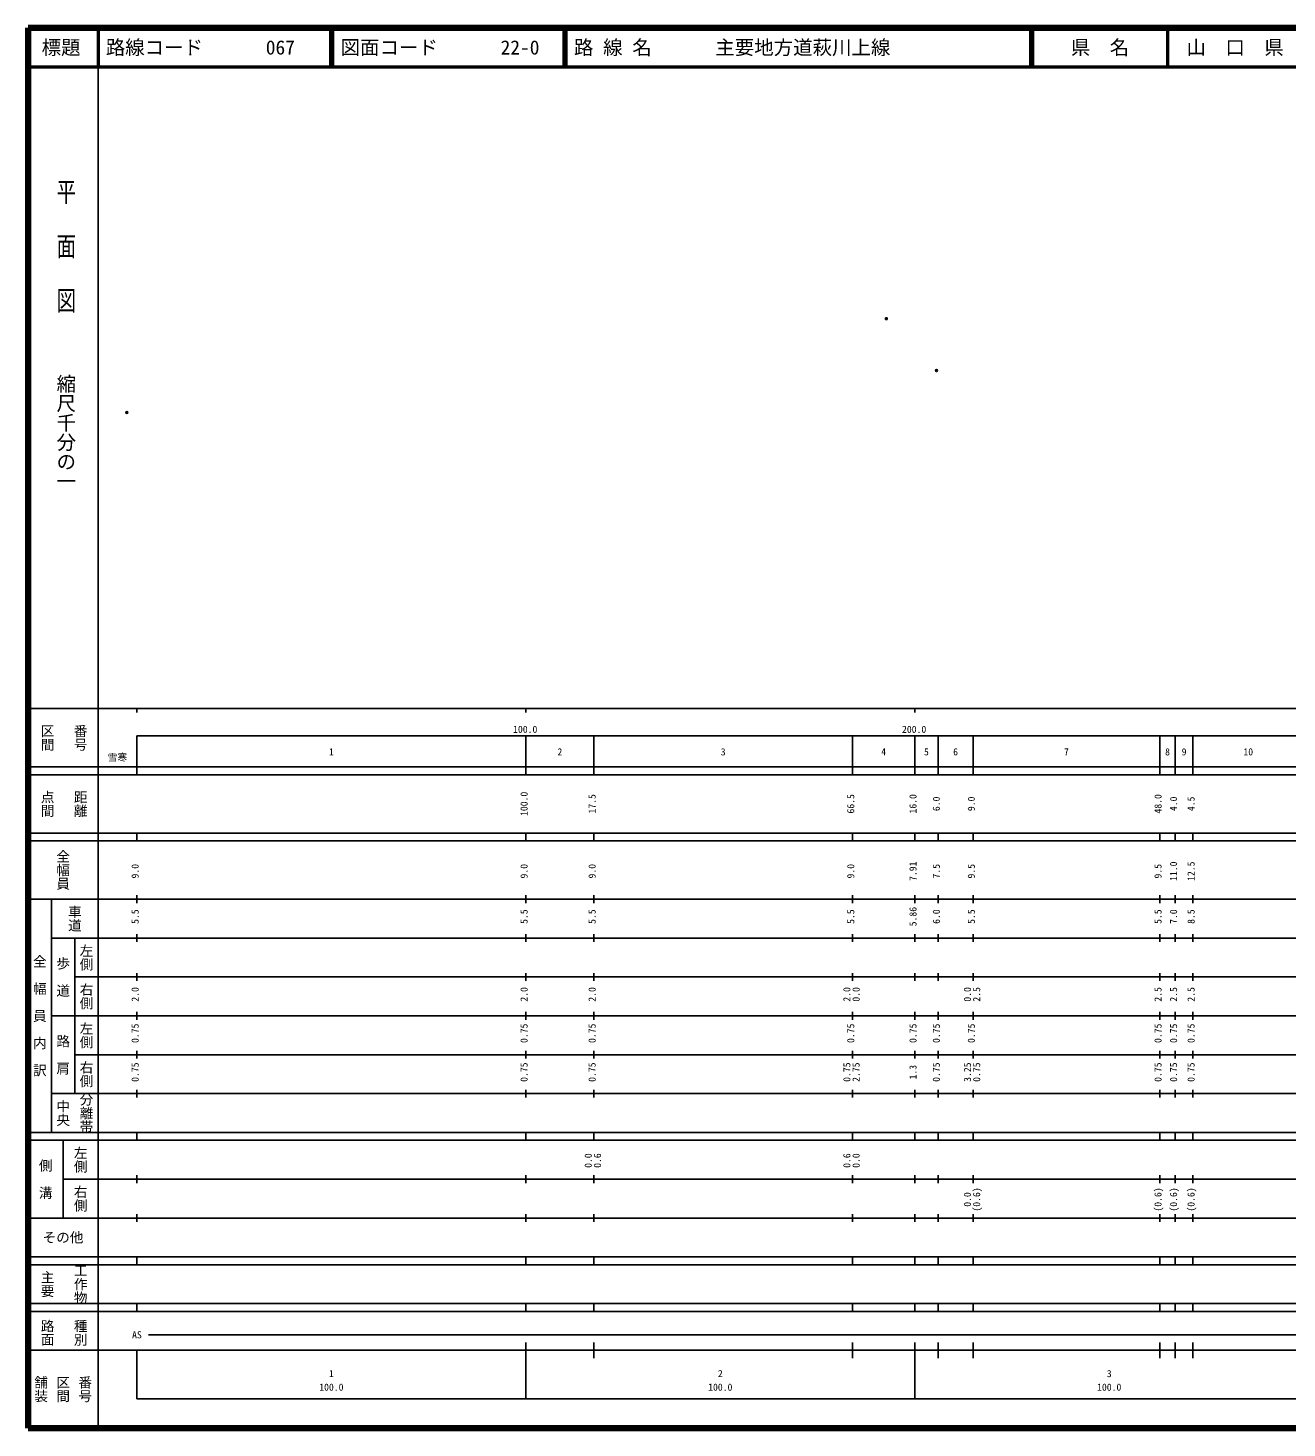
# Model space of a CAD drawing. Units: millimetres on the paper. Extents: x 40 to 680, y 20 to 380.
# Drawn here: x 40 to 363.7, y 20 to 380 of the extents above; entities that cross this region are included whole.
import ezdxf
from ezdxf.enums import TextEntityAlignment as Align

# ---------------------------------------------------------------- set-up
doc = ezdxf.new("R2010")
doc.units = ezdxf.units.MM
doc.header["$PDMODE"] = 32
doc.header["$PDSIZE"] = 0.5
doc.layers.add('M-OTRS', color=6, linetype='Continuous')
doc.layers.add('M-TTL-TXT', color=7, linetype='Continuous')
for name, color, linetype, lineweight in [('M-TTL', 2, 'Continuous', 140), ('M-TTL-BAND', 7, 'Continuous', 25), ('M-TTL-LINE', 7, 'Continuous', 50)]:
    doc.layers.add(name, color=color, linetype=linetype, lineweight=lineweight)
doc.styles.add('@ＭＳ ゴシック', font='')
doc.styles.add('ＭＳ ゴシック', font='')
doc.styles.get('@ＭＳ ゴシック').set_extended_font_data('@MS Gothic')
doc.styles.get('ＭＳ ゴシック').set_extended_font_data('MS Gothic')

msp = doc.modelspace()

# ---------------------------------------------------------------- linework, layer by layer
at = {"layer": 'M-OTRS'}
for p in [(260.698, 305.253), (273.597, 291.921), (65.428, 281.125)]:
    msp.add_point(p, dxfattribs=at)
at = {"layer": 'M-TTL'}
for p, q in [((40, 380), (40, 20)), ((680, 380), (40, 380)), ((40, 20), (680, 20))]:
    msp.add_line(p, q, dxfattribs=at)
at = {"layer": 'M-TTL-BAND'}
for p, q in [((58, 370), (58, 20)), ((40, 205), (579, 205)), ((68, 205), (68, 204)), ((168, 205), (168, 204)), ((268, 205), (268, 204)), ((68, 198), (579, 198)), ((68, 198), (68, 188)), ((168, 188), (168, 198)), ((185.5, 188), (185.5, 198)), ((252, 188), (252, 198)), ((268, 188), (268, 198)), ((274, 188), (274, 198)), ((283, 188), (283, 198)), ((331, 188), (331, 198)), ((335, 188), (335, 198)), ((339.5, 188), (339.5, 198)), ((40, 190), (579, 190)), ((40, 188), (579, 188)), ((40, 173), (579, 173)), ((68, 171), (68, 173)), ((168, 171), (168, 173)), ((185.5, 171), (185.5, 173)), ((252, 171), (252, 173)), ((268, 171), (268, 173)), ((274, 171), (274, 173)), ((283, 171), (283, 173)), ((331, 171), (331, 173)), ((335, 171), (335, 173)), ((339.5, 171), (339.5, 173)), ((40, 171), (579, 171)), ((40, 156), (579, 156)), ((46, 96), (46, 156)), ((68, 155), (68, 157)), ((168, 155), (168, 157)), ((185.5, 155), (185.5, 157)), ((252, 155), (252, 157)), ((268, 155), (268, 157)), ((274, 155), (274, 157)), ((283, 155), (283, 157)), ((331, 155), (331, 157)), ((335, 155), (335, 157)), ((339.5, 155), (339.5, 157)), ((46, 146), (579, 146)), ((52, 146), (52, 106)), ((68, 145), (68, 147)), ((168, 145), (168, 147)), ((185.5, 145), (185.5, 147)), ((252, 145), (252, 147)), ((268, 145), (268, 147)), ((274, 145), (274, 147)), ((283, 145), (283, 147)), ((331, 145), (331, 147)), ((335, 145), (335, 147)), ((339.5, 145), (339.5, 147)), ((68, 135), (68, 137)), ((168, 135), (168, 137)), ((185.5, 135), (185.5, 137)), ((252, 135), (252, 137)), ((268, 135), (268, 137)), ((274, 135), (274, 137)), ((283, 135), (283, 137)), ((331, 135), (331, 137)), ((335, 135), (335, 137)), ((339.5, 135), (339.5, 137)), ((52, 136), (579, 136)), ((46, 126), (579, 126)), ((68, 125), (68, 127)), ((168, 125), (168, 127)), ((185.5, 125), (185.5, 127)), ((252, 125), (252, 127)), ((268, 125), (268, 127)), ((274, 125), (274, 127)), ((283, 125), (283, 127)), ((331, 125), (331, 127)), ((335, 125), (335, 127)), ((339.5, 125), (339.5, 127)), ((52, 116), (579, 116)), ((68, 115), (68, 117)), ((168, 115), (168, 117)), ((185.5, 115), (185.5, 117)), ((252, 115), (252, 117)), ((268, 115), (268, 117)), ((274, 115), (274, 117)), ((283, 115), (283, 117)), ((331, 115), (331, 117)), ((335, 115), (335, 117)), ((339.5, 115), (339.5, 117)), ((46, 106), (579, 106)), ((68, 105), (68, 107)), ((168, 105), (168, 107)), ((185.5, 105), (185.5, 107)), ((252, 105), (252, 107)), ((268, 105), (268, 107)), ((274, 105), (274, 107)), ((283, 105), (283, 107)), ((331, 105), (331, 107)), ((335, 105), (335, 107)), ((339.5, 105), (339.5, 107)), ((40, 96), (579, 96)), ((40, 94), (579, 94)), ((49, 94), (49, 74)), ((68, 94), (68, 96)), ((168, 94), (168, 96)), ((185.5, 94), (185.5, 96)), ((252, 94), (252, 96)), ((268, 94), (268, 96)), ((274, 94), (274, 96)), ((283, 94), (283, 96)), ((331, 94), (331, 96)), ((335, 94), (335, 96)), ((339.5, 94), (339.5, 96)), ((49, 84), (579, 84)), ((68, 83), (68, 85)), ((168, 83), (168, 85)), ((185.5, 83), (185.5, 85)), ((252, 83), (252, 85)), ((268, 83), (268, 85)), ((274, 83), (274, 85)), ((283, 83), (283, 85)), ((331, 83), (331, 85)), ((335, 83), (335, 85)), ((339.5, 83), (339.5, 85)), ((40, 74), (579, 74)), ((68, 73), (68, 75)), ((168, 73), (168, 75)), ((185.5, 73), (185.5, 75)), ((252, 73), (252, 75)), ((268, 73), (268, 75)), ((274, 73), (274, 75)), ((283, 73), (283, 75)), ((331, 73), (331, 75)), ((335, 73), (335, 75)), ((339.5, 73), (339.5, 75)), ((40, 64), (579, 64)), ((40, 62), (579, 62)), ((68, 62), (68, 64)), ((168, 62), (168, 64)), ((185.5, 62), (185.5, 64)), ((252, 62), (252, 64)), ((268, 62), (268, 64)), ((274, 62), (274, 64)), ((283, 62), (283, 64)), ((331, 62), (331, 64)), ((335, 62), (335, 64)), ((339.5, 62), (339.5, 64)), ((40, 52), (579, 52)), ((68, 50), (68, 52)), ((168, 50), (168, 52)), ((185.5, 50), (185.5, 52)), ((252, 50), (252, 52)), ((268, 50), (268, 52)), ((274, 50), (274, 52)), ((283, 50), (283, 52)), ((331, 50), (331, 52)), ((335, 50), (335, 52)), ((339.5, 50), (339.5, 52)), ((40, 50), (579, 50)), ((71, 44), (565, 44)), ((40, 40), (579, 40)), ((68, 40), (68, 27.5)), ((168, 27.5), (168, 42)), ((185.5, 38), (185.5, 42)), ((252, 38), (252, 42)), ((268, 27.5), (268, 42)), ((274, 38), (274, 42)), ((283, 38), (283, 42)), ((331, 38), (331, 42)), ((335, 38), (335, 42)), ((339.5, 38), (339.5, 42)), ((68, 27.5), (579, 27.5))]:
    msp.add_line(p, q, dxfattribs=at)
at = {"layer": 'M-TTL-LINE'}
for p, q in [((58, 380), (58, 370)), ((117.75, 380), (117.75, 370)), ((118.25, 380), (118.25, 370)), ((177.75, 380), (177.75, 370)), ((178.25, 380), (178.25, 370)), ((297.75, 380), (297.75, 370)), ((298.25, 380), (298.25, 370)), ((333, 380), (333, 370)), ((40, 370), (680, 370))]:
    msp.add_line(p, q, dxfattribs=at)

# ---------------------------------------------------------------- texts
at = {"layer": 'M-TTL-BAND', "style": '@ＭＳ ゴシック', "width": 1.4}
msp.add_text('平  面  図', height=3.666, rotation=270, dxfattribs=at).set_placement((49.777, 306.475), align=Align.MIDDLE_RIGHT)
at = {"layer": 'M-TTL-BAND', "style": '@ＭＳ ゴシック'}
msp.add_text('縮尺千分の一', height=3.666, rotation=270, dxfattribs=at).set_placement((49.777, 261.03), align=Align.MIDDLE_RIGHT)
for s, p in [('区間', (45, 197.5)), ('番号', (53.5, 197.5)), ('点間', (45, 180.5)), ('距離', (53.5, 180.5)), ('全幅員', (49, 163.5)), ('車道', (52, 151)), ('左側', (55, 141)), ('全\u3000幅\u3000員\u3000内\u3000訳', (43, 126)), ('歩\u3000道', (49, 136)), ('右側', (55, 131)), ('左側', (55, 121)), ('路\u3000肩', (49, 116)), ('右側', (55, 111)), ('分離帯', (55, 101)), ('中央', (49, 101)), ('左側', (53.5, 89)), ('側\u3000溝', (44.5, 84)), ('右側', (53.5, 79)), ('工作物', (53.5, 57)), ('主要', (45, 57)), ('路面', (45, 44.5)), ('種別', (53.5, 44.5)), ('舗装', (43.333, 30)), ('区間', (49, 30)), ('番号', (54.667, 30))]:
    msp.add_text(s, height=2.566, rotation=270, dxfattribs=at).set_placement(p, align=Align.MIDDLE_CENTER)
at = {"layer": 'M-TTL-BAND', "style": 'ＭＳ ゴシック'}
for s, p in [('100.0', (167.844, 198.195)), ('200.0', (267.844, 198.195)), ('1', (118, 192.405)), ('2', (176.75, 192.405)), ('3', (218.75, 192.405)), ('4', (260, 192.405)), ('5', (271, 192.405)), ('6', (278.5, 192.405)), ('7', (307, 192.405)), ('8', (333, 192.405)), ('9', (337.25, 192.405)), ('10', (353.75, 192.405)), ('AS', (68, 42.5)), ('1', (118, 32.523)), ('2', (218, 32.523)), ('3', (318, 32.523)), ('100.0', (118, 29.033)), ('100.0', (218, 29.033)), ('100.0', (318, 29.033))]:
    msp.add_text(s, height=1.833, dxfattribs=at).set_placement(p, align=Align.BOTTOM_CENTER)
msp.add_text('雪寒', height=1.833, dxfattribs=at).set_placement((65.5, 191), align=Align.BOTTOM_RIGHT)
for s, p in [('100.0', (169, 180.5)), ('17.5', (186.5, 180.5)), ('66.5', (253, 180.5)), ('16.0', (269, 180.5)), ('6.0', (275, 180.5)), ('9.0', (284, 180.5)), ('48.0', (332, 180.5)), ('4.0', (336, 180.5)), ('4.5', (340.5, 180.5)), ('9.0', (69, 163.174)), ('9.0', (169, 163.174)), ('9.0', (186.5, 163.174)), ('9.0', (253, 163.174)), ('7.91', (269, 163.174)), ('7.5', (275, 163.174)), ('9.5', (284, 163.174)), ('9.5', (332, 163.174)), ('11.0', (336, 163.174)), ('12.5', (340.5, 163.174)), ('5.5', (69, 151.5)), ('5.5', (169, 151.5)), ('5.5', (186.5, 151.5)), ('5.5', (253, 151.5)), ('5.86', (269, 151.5)), ('6.0', (275, 151.5)), ('5.5', (284, 151.5)), ('5.5', (332, 151.5)), ('7.0', (336, 151.5)), ('8.5', (340.5, 151.5)), ('2.0', (69, 131.5)), ('2.0', (169, 131.5)), ('2.0', (186.5, 131.5)), ('2.0', (252, 131.5)), ('0.0', (254.37, 131.5)), ('0.0', (283, 131.5)), ('2.5', (285.37, 131.5)), ('2.5', (332, 131.5)), ('2.5', (336, 131.5)), ('2.5', (340.5, 131.5)), ('0.75', (69, 121.5)), ('0.75', (169, 121.5)), ('0.75', (186.5, 121.5)), ('0.75', (253, 121.5)), ('0.75', (269, 121.5)), ('0.75', (275, 121.5)), ('0.75', (284, 121.5)), ('0.75', (332, 121.5)), ('0.75', (336, 121.5)), ('0.75', (340.5, 121.5)), ('0.75', (69, 111.5)), ('0.75', (169, 111.5)), ('0.75', (186.5, 111.5)), ('0.75', (252, 111.5)), ('2.75', (254.37, 111.5)), ('1.3', (269, 111.5)), ('0.75', (275, 111.5)), ('3.25', (283, 111.5)), ('0.75', (285.37, 111.5)), ('0.75', (332, 111.5)), ('0.75', (336, 111.5)), ('0.75', (340.5, 111.5)), ('0.0', (185.5, 88.764)), ('0.6', (187.87, 88.764)), ('0.6', (252, 88.764)), ('0.0', (254.37, 88.764)), ('0.0', (283, 78.764)), ('(0.6)', (285.37, 78.764)), ('(0.6)', (332, 78.764)), ('(0.6)', (336, 78.764)), ('(0.6)', (340.5, 78.764))]:
    msp.add_text(s, height=1.833, rotation=90, dxfattribs=at).set_placement(p, align=Align.BOTTOM_CENTER)
msp.add_text('その他', height=2.566, dxfattribs=at).set_placement((49, 69), align=Align.MIDDLE_CENTER)
at = {"layer": 'M-TTL-TXT', "style": 'ＭＳ ゴシック'}
for s, p in [('標題', (48.5, 375)), ('県\u3000名', (315.625, 375)), ('山\u3000口\u3000県', (350.375, 375))]:
    msp.add_text(s, height=3.666, dxfattribs=at).set_placement(p, align=Align.MIDDLE_CENTER)
for s, p in [('路線コード', (60, 375)), ('067', (101.142, 375)), ('図面コード', (120.38, 375)), ('22-0', (161.521, 375)), ('路 線 名', (180.38, 375)), ('主要地方道萩川上線', (216.734, 375))]:
    msp.add_text(s, height=3.666, dxfattribs=at).set_placement(p, align=Align.MIDDLE_LEFT)

doc.saveas('drawing.dxf')
